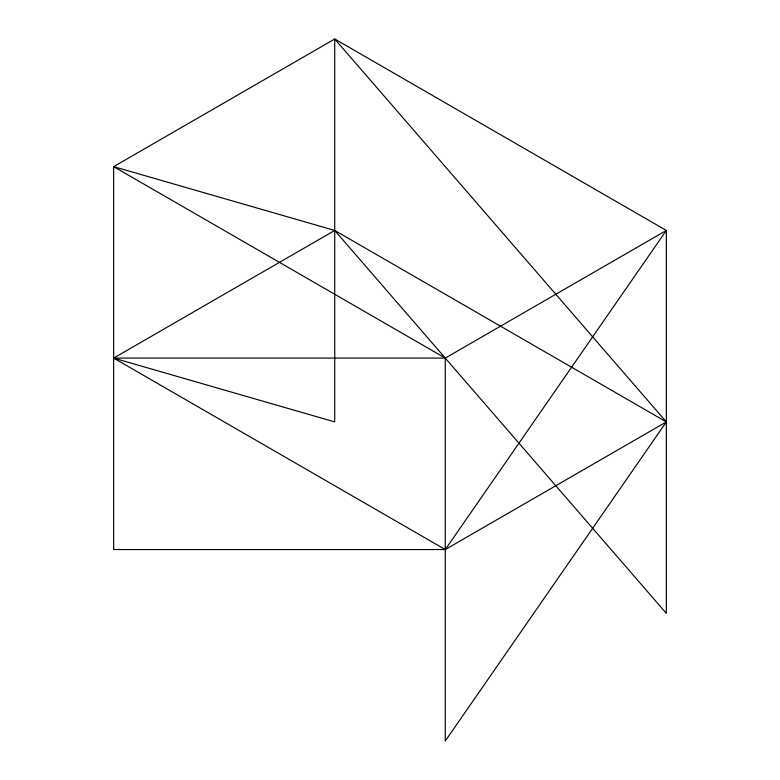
<?xml version="1.0" encoding="UTF-8"?>
<svg xmlns="http://www.w3.org/2000/svg" width="780" height="780" viewBox="0 0 780 780"><rect width="100%" height="100%" fill="white"/><g stroke="black" fill="none" stroke-linecap="round" stroke-linejoin="round"><path stroke-width="1.17" d="M666.344 230.451L445.273 549.549L113.656 549.549L113.656 166.637L334.727 39L666.344 230.451L666.344 613.363L334.727 230.451L113.656 166.637L445.273 358.088L666.344 230.451M666.344 421.912L445.273 741L445.273 358.088L113.656 358.088L445.273 549.549L666.344 421.912L334.727 39L334.727 421.912L113.656 358.088L334.727 230.451L666.344 421.912"/></g></svg>
